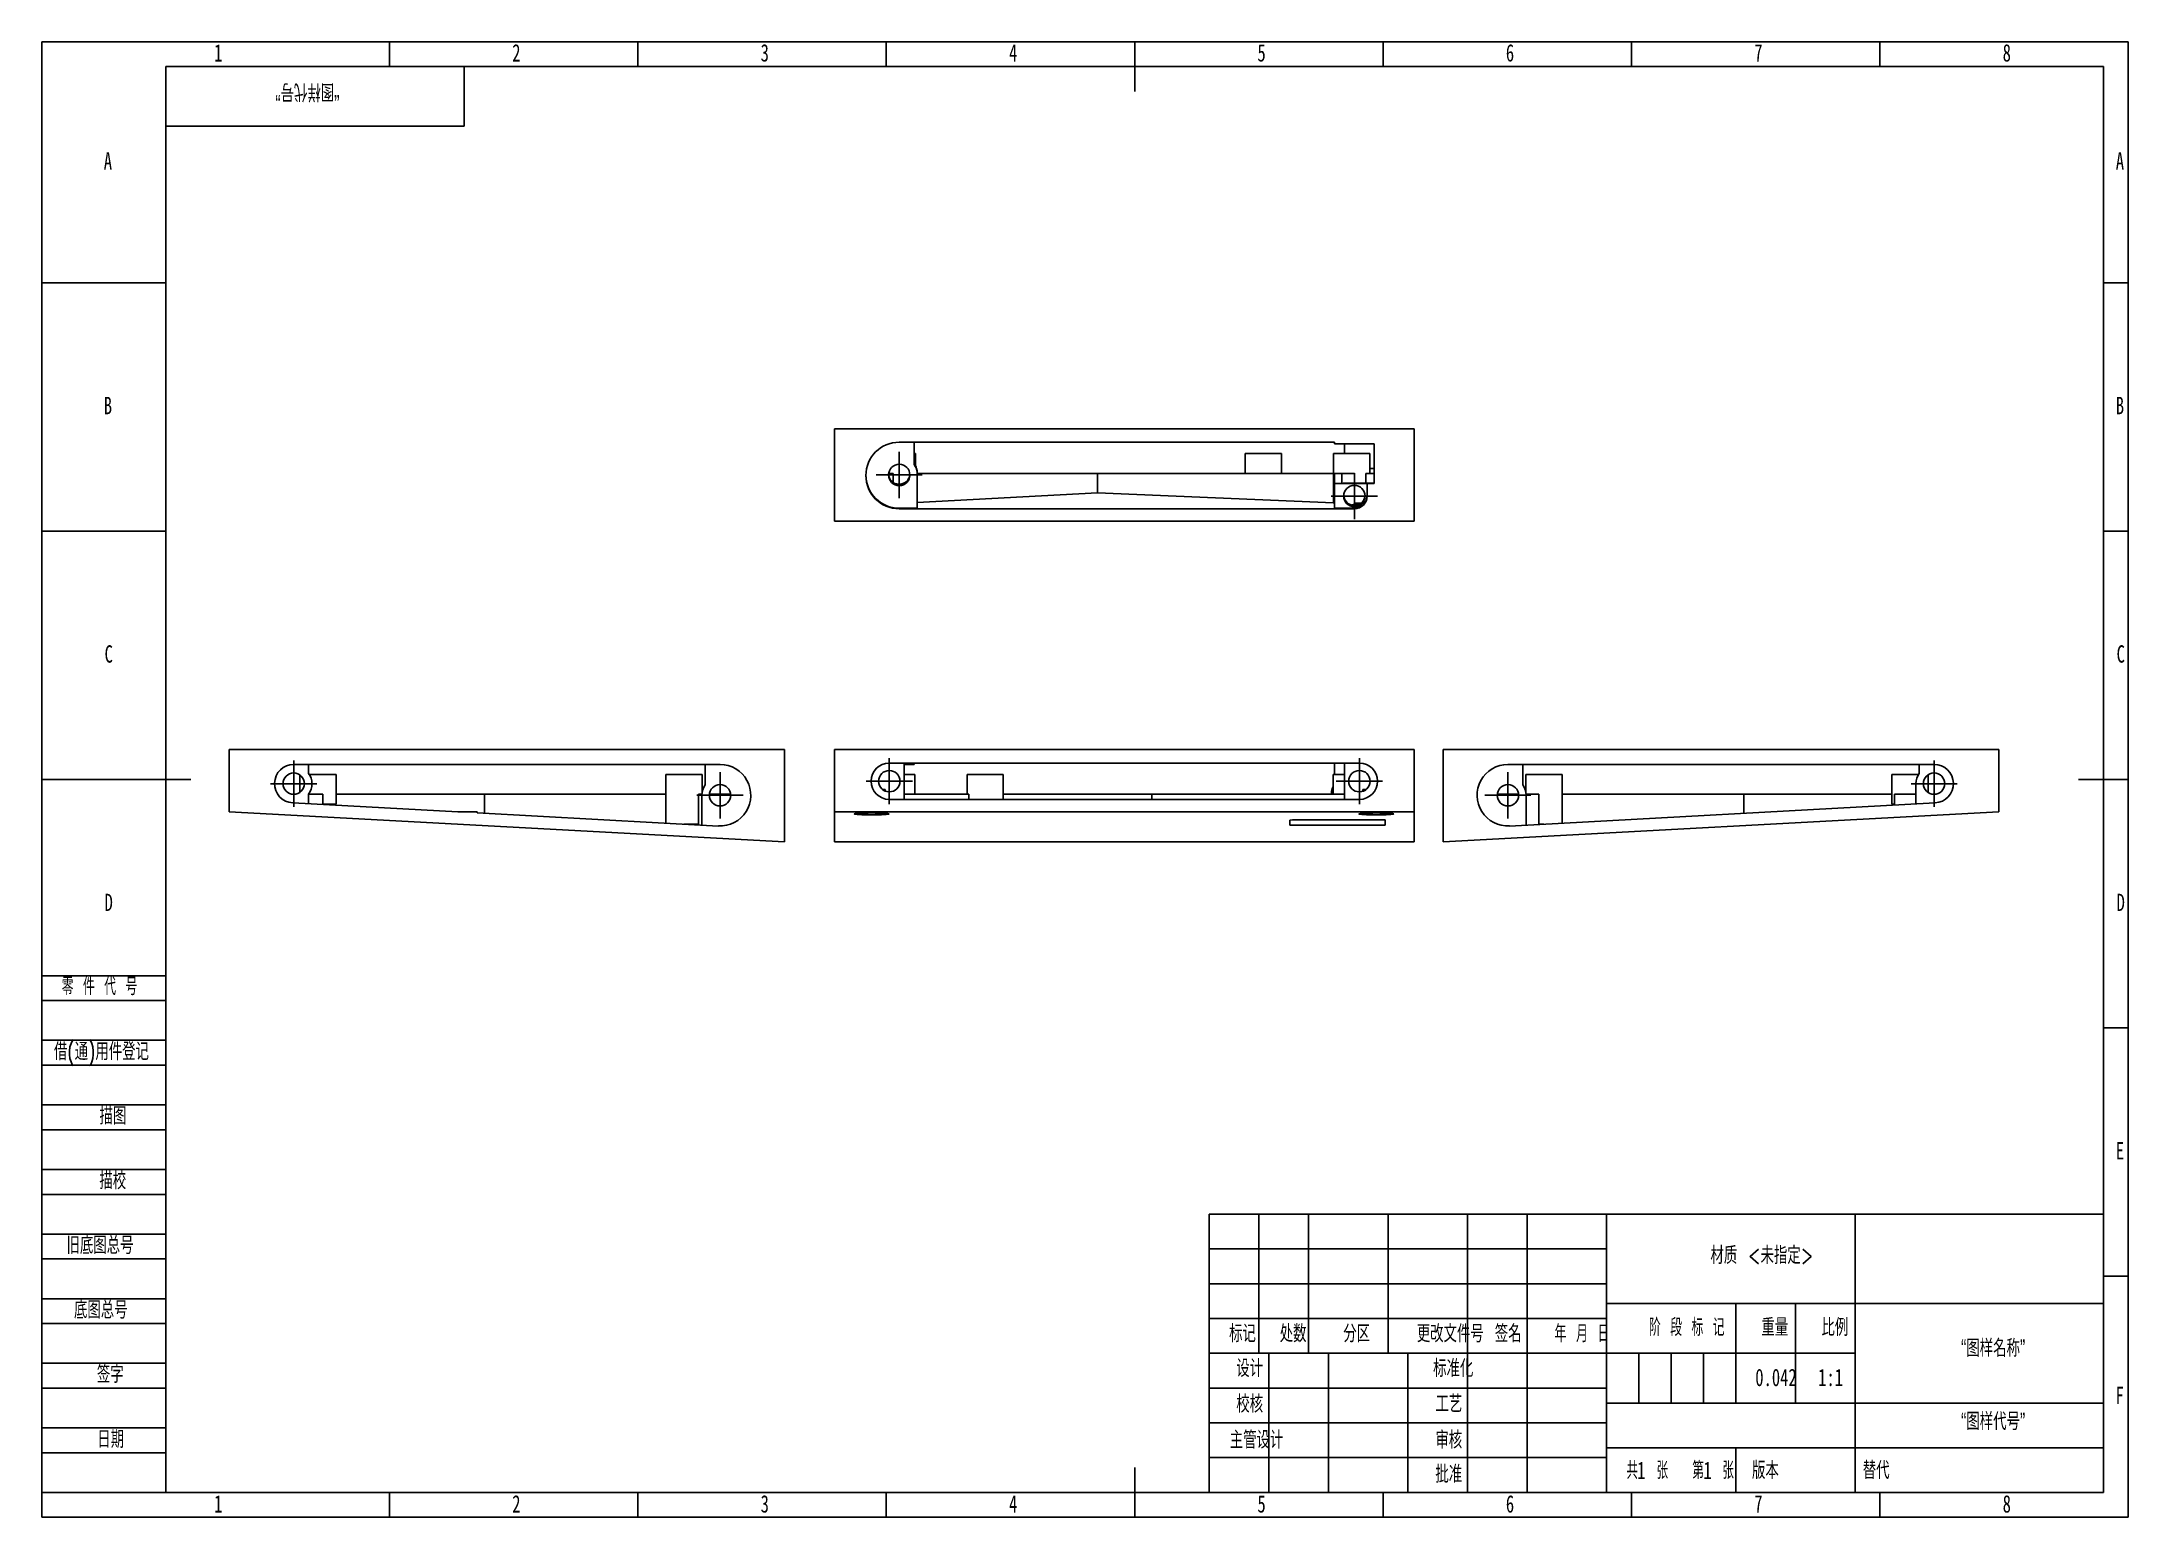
# Model space of a CAD drawing. Header units: millimetres. Extents: x 0 to 420, y 0 to 297.
import ezdxf

# ---------------------------------------------------------------- set-up
doc = ezdxf.new("R2010")
doc.units = ezdxf.units.MM
for name, color, linetype in [('10', 7, 'Continuous'), ('5', 7, 'Continuous'), ('9', 7, 'Continuous'), ('SLD-0', 7, 'Continuous')]:
    doc.layers.add(name, color=color, linetype=linetype)
doc.styles.add('SLDTEXTSTYLE0', font='TXT', dxfattribs={"width": 0.7, "bigfont": 'bigfont'})
doc.styles.add('SLDTEXTSTYLE1', font='TXT', dxfattribs={"width": 0.62, "bigfont": 'bigfont'})
doc.styles.add('SLDTEXTSTYLE2', font='TXT', dxfattribs={"width": 0.614286, "bigfont": 'bigfont'})
doc.styles.add('SLDTEXTSTYLE3', font='TXT', dxfattribs={"width": 0.6, "bigfont": 'bigfont'})
doc.styles.add('SLDTEXTSTYLE4', font='TXT', dxfattribs={"width": 0.7})

# ---------------------------------------------------------------- blocks, each defined once
blk = doc.blocks.new('SW_CENTERMARKSYMBOL_0')
at = {"layer": '10', "color": 0}
for p, q in [((0, 2.5), (0, 4.65)), ((-2.5, 0), (-4.65, 0)), ((0, 0), (-2.5, 0)), ((0, 0), (0, 2.5)), ((0, 0), (0, -2.5)), ((0, 0), (2.5, 0)), ((2.5, 0), (4.65, 0)), ((0, -2.5), (0, -4.65))]:
    blk.add_line(p, q, dxfattribs=at)
blk = doc.blocks.new('SW_CENTERMARKSYMBOL_1')
at = {"layer": '10', "color": 0}
for p, q in [((0, 2.5), (0, 4.65)), ((-2.5, 0), (-4.65, 0)), ((0, 0), (-2.5, 0)), ((0, 0), (0, 2.5)), ((0, 0), (0, -2.5)), ((0, 0), (2.5, 0)), ((2.5, 0), (4.65, 0)), ((0, -2.5), (0, -4.65))]:
    blk.add_line(p, q, dxfattribs=at)
blk = doc.blocks.new('SW_CENTERMARKSYMBOL_2')
at = {"layer": '10', "color": 0}
for p, q in [((0, 2.5), (0, 4.65)), ((-2.5, 0), (-4.65, 0)), ((0, 0), (-2.5, 0)), ((0, 0), (0, 2.5)), ((0, 0), (0, -2.5)), ((0, 0), (2.5, 0)), ((2.5, 0), (4.65, 0)), ((0, -2.5), (0, -4.65))]:
    blk.add_line(p, q, dxfattribs=at)
blk = doc.blocks.new('SW_CENTERMARKSYMBOL_3')
at = {"layer": '10', "color": 0}
for p, q in [((0, 2.5), (0, 4.65)), ((-2.5, 0), (-4.65, 0)), ((0, 0), (-2.5, 0)), ((0, 0), (0, 2.5)), ((0, 0), (0, -2.5)), ((0, 0), (2.5, 0)), ((2.5, 0), (4.65, 0)), ((0, -2.5), (0, -4.65))]:
    blk.add_line(p, q, dxfattribs=at)
blk = doc.blocks.new('SW_CENTERMARKSYMBOL_4')
at = {"layer": '10', "color": 0}
for p, q in [((0, 2.5), (0, 4.65)), ((-2.5, 0), (-4.65, 0)), ((0, 0), (-2.5, 0)), ((0, 0), (0, 2.5)), ((0, 0), (0, -2.5)), ((0, 0), (2.5, 0)), ((2.5, 0), (4.65, 0)), ((0, -2.5), (0, -4.65))]:
    blk.add_line(p, q, dxfattribs=at)
blk = doc.blocks.new('SW_CENTERMARKSYMBOL_5')
at = {"layer": '10', "color": 0}
for p, q in [((0, 2.5), (0, 4.65)), ((-2.5, 0), (-4.65, 0)), ((0, 0), (-2.5, 0)), ((0, 0), (0, 2.5)), ((0, 0), (0, -2.5)), ((0, 0), (2.5, 0)), ((2.5, 0), (4.65, 0)), ((0, -2.5), (0, -4.65))]:
    blk.add_line(p, q, dxfattribs=at)
blk = doc.blocks.new('SW_CENTERMARKSYMBOL_6')
at = {"layer": '10', "color": 0}
for p, q in [((0, 2.5), (0, 4.65)), ((-2.5, 0), (-4.65, 0)), ((0, 0), (-2.5, 0)), ((0, 0), (0, 2.5)), ((0, 0), (0, -2.5)), ((0, 0), (2.5, 0)), ((2.5, 0), (4.65, 0)), ((0, -2.5), (0, -4.65))]:
    blk.add_line(p, q, dxfattribs=at)
blk = doc.blocks.new('SW_CENTERMARKSYMBOL_7')
at = {"layer": '10', "color": 0}
for p, q in [((0, 2.5), (0, 4.65)), ((-2.5, 0), (-4.65, 0)), ((0, 0), (-2.5, 0)), ((0, 0), (0, 2.5)), ((0, 0), (0, -2.5)), ((0, 0), (2.5, 0)), ((2.5, 0), (4.65, 0)), ((0, -2.5), (0, -4.65))]:
    blk.add_line(p, q, dxfattribs=at)

msp = doc.modelspace()

# ---------------------------------------------------------------- linework, layer by layer
at = {"color": 7, "linetype": 'Continuous', "lineweight": 25}
for p, q in [((159.6, 219.09), (276.23, 219.09)), ((159.6, 200.49), (159.6, 219.09)), ((276.23, 219.09), (276.23, 200.49)), ((175.6, 216.39), (172.6, 216.39)), ((260.23, 216.39), (175.6, 216.39)), ((175.6, 211.88), (175.6, 216.39)), ((260.23, 216.09), (260.23, 216.39)), ((268.23, 216.09), (260.23, 216.09)), ((262.23, 216.09), (262.23, 214.09)), ((268.23, 208.09), (268.23, 216.09)), ((170.47, 210.09), (171.36, 210.09)), ((171.36, 208.32), (171.36, 210.09)), ((175.91, 214.09), (175.6, 214.09)), ((175.91, 211.58), (175.91, 214.09)), ((176.25, 210.09), (212.49, 210.09)), ((176.25, 209.8), (176.25, 210.07)), ((212.49, 206.23), (212.49, 210.09)), ((212.49, 210.09), (260.05, 210.09)), ((242.27, 214.09), (242.27, 210.09)), ((249.57, 214.09), (242.27, 214.09)), ((249.57, 210.09), (249.57, 214.09)), ((260.05, 214.09), (260.05, 204.09)), ((267.35, 214.09), (260.05, 214.09)), ((260.23, 208.09), (260.23, 210.09)), ((260.23, 210.09), (261.67, 210.09)), ((261.67, 208.09), (261.67, 210.09)), ((261.67, 210.09), (264.27, 210.09)), ((264.27, 208.16), (264.27, 210.09)), ((266.54, 208.16), (266.54, 210.09)), ((266.54, 210.09), (268.23, 210.09)), ((267.35, 210.09), (267.35, 214.09)), ((268.23, 211.09), (267.35, 211.09)), ((176.25, 209.8), (176.25, 203.1)), ((176.25, 204.26), (212.49, 206.23)), ((212.49, 206.23), (260.05, 204.2)), ((260.23, 208.09), (260.23, 203.1)), ((266.78, 208.09), (260.23, 208.09)), ((261.96, 208.16), (261.67, 208.09)), ((268.23, 208.16), (261.96, 208.16)), ((264.27, 204.09), (264.27, 207.69)), ((266.78, 205.54), (266.78, 208.09)), ((266.78, 208.09), (268.23, 208.09)), ((172.6, 203.1), (172.6, 202.99)), ((172.6, 203.1), (176.25, 203.1)), ((264.23, 202.99), (172.6, 202.99)), ((260.05, 204.09), (260.23, 204.09)), ((260.23, 203.1), (264.23, 203.1)), ((263.64, 203.75), (264.27, 203.9)), ((264.23, 203.1), (264.23, 202.99)), ((264.27, 203.9), (264.27, 204.09)), ((264.27, 204.09), (265.52, 204.09)), ((276.23, 200.49), (159.6, 200.49)), ((37.73, 154.52), (149.54, 154.52)), ((37.73, 154.52), (37.73, 141.99)), ((50.73, 151.52), (136.54, 151.52)), ((53.73, 151.52), (53.73, 149.74)), ((133.54, 147.41), (133.54, 151.52)), ((149.54, 135.92), (149.54, 154.52)), ((159.6, 154.52), (159.6, 141.99)), ((159.6, 154.52), (276.23, 154.52)), ((265.23, 151.82), (170.6, 151.82)), ((173.6, 144.49), (173.6, 151.82)), ((173.6, 151.52), (175.6, 151.52)), ((175.6, 151.82), (175.6, 151.52)), ((260.23, 149.52), (260.23, 151.82)), ((262.23, 151.82), (262.23, 144.49)), ((276.23, 154.52), (276.23, 141.99)), ((282.11, 154.52), (282.11, 135.92)), ((282.11, 154.52), (393.92, 154.52)), ((380.92, 151.52), (295.12, 151.52)), ((298.11, 147.41), (298.11, 151.52)), ((377.92, 151.52), (377.92, 149.74)), ((393.92, 154.52), (393.92, 141.99)), ((51.95, 149.43), (51.95, 145.88)), ((59.25, 149.52), (53.87, 149.52)), ((59.25, 143.52), (59.25, 149.52)), ((125.61, 149.52), (125.61, 139.72)), ((132.91, 149.52), (125.61, 149.52)), ((132.91, 145.72), (132.91, 149.52)), ((175.78, 149.52), (173.6, 149.52)), ((175.78, 145.52), (175.78, 149.52)), ((186.26, 149.52), (186.26, 145.52)), ((189.91, 149.52), (186.26, 149.52)), ((193.56, 149.52), (189.91, 149.52)), ((193.56, 144.49), (193.56, 149.52)), ((259.92, 149.52), (259.92, 145.52)), ((262.23, 149.52), (259.92, 149.52)), ((298.74, 149.52), (298.74, 145.72)), ((306.04, 149.52), (298.74, 149.52)), ((306.04, 139.72), (306.04, 149.52)), ((372.41, 149.52), (372.41, 143.52)), ((377.78, 149.52), (372.41, 149.52)), ((377.27, 143.59), (377.27, 147.66)), ((379.71, 145.88), (379.71, 149.43)), ((50.48, 145.52), (50.99, 145.52)), ((50.52, 143.8), (83.77, 141.99)), ((53.73, 145.58), (53.73, 143.62)), ((53.73, 145.52), (56.58, 145.52)), ((56.58, 143.52), (56.58, 145.52)), ((56.58, 143.47), (56.58, 143.52)), ((56.58, 143.52), (59.25, 143.52)), ((57.75, 143.4), (57.75, 143.52)), ((58.36, 143.37), (58.36, 143.52)), ((59.25, 145.52), (89.14, 145.52)), ((89.14, 141.7), (89.14, 145.52)), ((89.14, 145.52), (125.61, 145.52)), ((132.2, 139.52), (132.2, 145.52)), ((132.2, 145.52), (132.89, 145.52)), ((132.89, 139.32), (132.89, 145.33)), ((134.4, 145.52), (138.68, 145.52)), ((169.2, 146.52), (169.77, 146.52)), ((169.77, 146.52), (169.77, 146.17)), ((170.6, 144.49), (173.6, 144.49)), ((173.6, 145.52), (186.64, 145.52)), ((262.23, 144.49), (173.6, 144.49)), ((186.64, 144.49), (186.64, 145.52)), ((193.56, 145.52), (223.45, 145.52)), ((223.45, 145.52), (262.23, 145.52)), ((223.45, 144.49), (223.45, 145.52)), ((262.23, 144.49), (265.23, 144.49)), ((265.94, 146.12), (265.94, 146.52)), ((265.94, 146.52), (266.63, 146.52)), ((292.97, 145.52), (297.26, 145.52)), ((381.13, 143.8), (295.45, 139.14)), ((298.76, 145.52), (301.34, 145.52)), ((298.77, 145.33), (298.77, 139.32)), ((301.34, 139.52), (301.34, 145.52)), ((306.04, 145.52), (342.64, 145.52)), ((342.64, 141.71), (342.64, 145.52)), ((342.64, 145.52), (372.41, 145.52)), ((372.41, 143.52), (372.95, 143.52)), ((372.95, 143.52), (372.95, 145.52)), ((372.95, 145.52), (377.27, 145.52)), ((372.95, 143.35), (372.95, 143.52)), ((380.67, 145.52), (381.17, 145.52)), ((149.54, 135.92), (37.73, 141.99)), ((83.77, 141.99), (87.62, 141.99)), ((87.62, 141.78), (87.62, 141.99)), ((87.62, 141.78), (136.2, 139.14)), ((129.26, 139.52), (132.2, 139.52)), ((131.41, 139.4), (131.41, 139.52)), ((131.55, 139.4), (131.55, 139.52)), ((132.2, 139.36), (132.2, 139.52)), ((159.6, 141.99), (159.6, 135.92)), ((276.23, 141.99), (159.6, 141.99)), ((251.23, 140.34), (251.77, 140.36)), ((251.23, 139.28), (251.23, 140.34)), ((270.42, 139.28), (251.23, 139.28)), ((251.77, 140.36), (270.42, 140.36)), ((270.42, 139.28), (270.42, 140.36)), ((276.23, 135.92), (276.23, 141.99)), ((393.92, 141.99), (282.11, 135.92)), ((301.34, 139.46), (301.34, 139.52)), ((301.34, 139.52), (302.39, 139.52)), ((159.6, 135.92), (276.23, 135.92))]:
    msp.add_line(p, q, dxfattribs=at)
for centre in [(172.6, 209.8), (264.23, 205.54), (50.73, 147.66), (136.54, 145.33), (170.6, 148.16), (265.23, 148.16), (295.12, 145.33), (380.92, 147.66)]:
    msp.add_circle(centre, 2.15, dxfattribs=at)
for centre, radius, start, end in [((172.6, 209.69), 6.7, 90, 270), ((172.6, 209.8), 6.7, 180.0051, 270), ((264.23, 205.65), 2.55, 270, 0), ((264.23, 205.54), 2.55, 270, 0), ((50.73, 147.66), 3.87, 90, 266.8917), ((136.54, 145.33), 6.19, 266.8917, 90), ((170.6, 148.16), 3.66, 90, 270), ((265.23, 148.16), 3.66, 270, 90), ((295.12, 145.33), 6.19, 90, 273.1083), ((380.92, 147.66), 3.87, 273.1083, 90), ((50.73, 147.66), 3.65, 325.2446, 34.7554), ((136.54, 145.33), 3.65, 145.2501, 180), ((295.12, 145.33), 3.65, 0, 34.7499), ((380.92, 147.66), 3.65, 145.2446, 180)]:
    msp.add_arc(centre, radius, start, end, dxfattribs=at)
msp.add_ellipse((263.7, 204.09), major_axis=(2.15, 0), ratio=0.054303, start_param=4.983635, end_param=5.637096, dxfattribs=at)
for centre in [(167.05, 141.57), (268.65, 141.57)]:
    msp.add_ellipse(centre, major_axis=(3.5, 0), ratio=0.054303, dxfattribs=at)
for points, knots in [([(170.45, 210.07), (170.45, 210.01), (170.45, 209.84), (170.51, 209.54), (170.62, 209.2), (170.79, 208.89), (171.01, 208.6), (171.28, 208.36), (171.58, 208.17), (171.91, 208.03), (172.26, 207.94), (172.62, 207.91), (172.97, 207.95), (173.32, 208.04), (173.65, 208.19), (173.95, 208.39), (174.21, 208.63), (174.42, 208.92), (174.59, 209.24), (174.7, 209.56), (174.72, 209.77), (174.73, 209.87)], [0, 0, 0, 0, 0.0272147, 0.0817858, 0.136357, 0.1909281, 0.2454993, 0.3000704, 0.3546416, 0.4092127, 0.4637839, 0.518355, 0.5729262, 0.6274973, 0.6820685, 0.7366396, 0.7912108, 0.8457819, 0.9003531, 0.9549242, 1, 1, 1, 1]), ([(176.25, 210.07), (176.24, 210.28), (176.22, 210.68), (176.06, 211.27), (175.86, 211.76), (175.67, 212.03), (175.6, 212.13)], [0, 0, 0, 0, 0.276542, 0.553085, 0.829627, 1, 1, 1, 1]), ([(175.6, 211.88), (175.81, 211.58), (175.97, 211.24), (176.19, 210.54), (176.25, 210.17), (176.25, 209.8)], [0, 0, 0, 0, 0.5, 0.5, 1, 1, 1, 1]), ([(262.08, 205.82), (262.08, 205.76), (262.09, 205.58), (262.14, 205.28), (262.26, 204.94), (262.43, 204.63), (262.65, 204.35), (262.91, 204.1), (263.21, 203.91), (263.54, 203.77), (263.89, 203.68), (264.25, 203.66), (264.61, 203.69), (264.95, 203.78), (265.28, 203.93), (265.58, 204.13), (265.84, 204.37), (266.06, 204.66), (266.22, 204.98), (266.33, 205.3), (266.36, 205.51), (266.37, 205.61)], [0, 0, 0, 0, 0.0272147, 0.0817858, 0.136357, 0.1909281, 0.2454993, 0.3000704, 0.3546416, 0.4092127, 0.4637839, 0.518355, 0.5729262, 0.6274973, 0.6820685, 0.7366396, 0.7912108, 0.8457819, 0.9003531, 0.9549242, 1, 1, 1, 1]), ([(259.58, 145.5), (259.59, 145.7), (259.61, 146.11), (259.74, 146.62), (259.87, 146.9), (259.92, 147.01)], [0, 0, 0, 0, 0.388795, 0.77759, 1, 1, 1, 1])]:
    msp.add_open_spline(points, degree=3, knots=knots, dxfattribs=at)
at = {"color": 8, "linetype": 'Continuous', "lineweight": 25}
for points, knots in [([(174.74, 209.86), (174.73, 209.78), (174.72, 209.58), (174.63, 209.27), (174.48, 208.94), (174.27, 208.65), (174.03, 208.39), (173.74, 208.17), (173.42, 208.01), (173.08, 207.9), (172.72, 207.85), (172.36, 207.86), (172.01, 207.93), (171.67, 208.06), (171.36, 208.24), (171.09, 208.47), (170.85, 208.74), (170.67, 209.04), (170.54, 209.36), (170.48, 209.64), (170.45, 209.85), (170.45, 209.96), (170.45, 210.01)], [0, 0, 0, 0, 0.0370495, 0.0911764, 0.1453033, 0.1994303, 0.2535572, 0.3076841, 0.3618111, 0.415938, 0.470065, 0.5241919, 0.5783188, 0.6324458, 0.6865727, 0.7406997, 0.7948266, 0.8489535, 0.9030805, 0.9509849, 0.9754231, 1, 1, 1, 1]), ([(266.37, 205.6), (266.36, 205.52), (266.35, 205.32), (266.26, 205.01), (266.11, 204.68), (265.91, 204.39), (265.66, 204.13), (265.37, 203.92), (265.05, 203.75), (264.71, 203.64), (264.35, 203.59), (264, 203.6), (263.64, 203.67), (263.31, 203.8), (263, 203.98), (262.72, 204.21), (262.49, 204.48), (262.3, 204.78), (262.17, 205.1), (262.11, 205.38), (262.09, 205.59), (262.08, 205.7), (262.08, 205.75)], [0, 0, 0, 0, 0.037049, 0.091176, 0.145303, 0.19943, 0.253557, 0.307684, 0.361811, 0.415938, 0.470065, 0.524192, 0.578319, 0.632446, 0.686573, 0.7407, 0.794827, 0.848954, 0.90308, 0.950985, 0.975423, 1, 1, 1, 1])]:
    msp.add_open_spline(points, degree=3, knots=knots, dxfattribs=at)
at = {"layer": '10', "color": 7}
for p, q in [((0, 109), (25, 109)), ((0, 104), (25, 104)), ((0, 96), (25, 96)), ((0, 91), (25, 91)), ((0, 83), (25, 83)), ((0, 78), (25, 78)), ((0, 70), (25, 70)), ((0, 65), (25, 65)), ((0, 57), (25, 57)), ((0, 52), (25, 52)), ((235, 54), (315, 54)), ((235, 47), (315, 47)), ((0, 44), (25, 44)), ((0, 39), (25, 39)), ((0, 31), (25, 31)), ((0, 26), (25, 26)), ((0, 18), (25, 18)), ((0, 13), (25, 13))]:
    msp.add_line(p, q, dxfattribs=at)
at = {"layer": '10', "color": 7, "lineweight": 25}
for p, q in [((245, 61), (245, 33)), ((255, 61), (255, 33)), ((271, 61), (271, 33)), ((287, 61), (287, 5)), ((299, 61), (299, 5)), ((315, 61), (315, 5)), ((365, 61), (365, 33)), ((315, 43), (415, 43)), ((340.99, 43), (340.99, 23)), ((353, 43), (353, 23)), ((235, 40), (315, 40)), ((235, 33), (365, 33)), ((247, 33), (247, 5)), ((259, 33), (259, 5)), ((275, 33), (275, 5)), ((365, 33), (365, 5)), ((235, 26), (315, 26)), ((315, 23), (415, 23)), ((235, 19), (315, 19)), ((315, 14), (415, 14)), ((235, 12), (315, 12))]:
    msp.add_line(p, q, dxfattribs=at)
at = {"layer": '5'}
for p, q in [((70, 297), (70, 292)), ((120, 297), (120, 292)), ((170, 297), (170, 292)), ((270, 297), (270, 292)), ((320, 297), (320, 292)), ((370, 297), (370, 292)), ((0, 248.5), (25, 248.5)), ((420, 248.5), (415, 248.5)), ((0, 198.5), (25, 198.5)), ((420, 198.5), (415, 198.5)), ((420, 98.5), (415, 98.5)), ((420, 48.5), (415, 48.5)), ((70, 0), (70, 5)), ((120, 0), (120, 5)), ((170, 0), (170, 5)), ((270, 0), (270, 5)), ((320, 0), (320, 5)), ((370, 0), (370, 5))]:
    msp.add_line(p, q, dxfattribs=at)
at = {"layer": '5', "lineweight": 25}
for p, q in [((220, 297), (220, 287)), ((0, 148.5), (30, 148.5)), ((420, 148.5), (410, 148.5)), ((220, 0), (220, 10))]:
    msp.add_line(p, q, dxfattribs=at)
at = {"layer": '5', "color": 7, "lineweight": 25}
for p, q in [((415, 292), (25, 292)), ((25, 292), (25, 5)), ((85, 280), (85, 292)), ((415, 5), (415, 292)), ((25, 280), (85, 280)), ((235, 61), (415, 61)), ((235, 61), (235, 5)), ((0, 5), (415, 5))]:
    msp.add_line(p, q, dxfattribs=at)
at = {"layer": '9', "color": 7}
for p, q in [((420, 297), (0, 297)), ((0, 297), (0, 0)), ((420, 148.5), (420, 297)), ((420, 0), (420, 148.5)), ((0, 0), (420, 0))]:
    msp.add_line(p, q, dxfattribs=at)
at = {"layer": 'SLD-0'}
for p, q in [((321.5, 33), (321.5, 23)), ((328, 33), (328, 23)), ((334.5, 33), (334.5, 23))]:
    msp.add_line(p, q, dxfattribs=at)
at = {"layer": 'SLD-0', "lineweight": 25}
msp.add_line((340.99, 14), (340.99, 5), dxfattribs=at)

# ---------------------------------------------------------------- block references
at = {"layer": '10'}
for name, p in [('SW_CENTERMARKSYMBOL_7', (172.6, 209.8)), ('SW_CENTERMARKSYMBOL_6', (264.23, 205.54)), ('SW_CENTERMARKSYMBOL_4', (50.73, 147.66)), ('SW_CENTERMARKSYMBOL_1', (170.6, 148.16)), ('SW_CENTERMARKSYMBOL_0', (265.23, 148.16)), ('SW_CENTERMARKSYMBOL_2', (380.92, 147.66)), ('SW_CENTERMARKSYMBOL_5', (136.54, 145.33)), ('SW_CENTERMARKSYMBOL_3', (295.12, 145.33))]:
    msp.add_blockref(name, p, dxfattribs=at)

# ---------------------------------------------------------------- texts
at = {"layer": '10', "char_height": 3.5}
for s, insert, attachment_point, style in [('1', (35.54, 296.52), 2, 'SLDTEXTSTYLE4'), ('2', (95.54, 296.52), 2, 'SLDTEXTSTYLE4'), ('3', (145.54, 296.52), 2, 'SLDTEXTSTYLE4'), ('4', (195.54, 296.52), 2, 'SLDTEXTSTYLE4'), ('5', (245.54, 296.52), 2, 'SLDTEXTSTYLE4'), ('6', (295.55, 296.52), 2, 'SLDTEXTSTYLE4'), ('7', (345.55, 296.52), 2, 'SLDTEXTSTYLE4'), ('8', (395.55, 296.52), 2, 'SLDTEXTSTYLE4'), ('A', (13.32, 274.77), 2, 'SLDTEXTSTYLE4'), ('A', (418.32, 274.77), 2, 'SLDTEXTSTYLE4'), ('B', (13.32, 225.52), 2, 'SLDTEXTSTYLE4'), ('B', (418.32, 225.52), 2, 'SLDTEXTSTYLE4'), ('C', (13.48, 175.52), 2, 'SLDTEXTSTYLE4'), ('C', (418.48, 175.52), 2, 'SLDTEXTSTYLE4'), ('D', (13.48, 125.52), 2, 'SLDTEXTSTYLE4'), ('D', (418.48, 125.52), 2, 'SLDTEXTSTYLE4'), ('E', (418.32, 75.52), 2, 'SLDTEXTSTYLE4'), ('\\M+18DDE质 <\\M+196A2\\M+18E77\\M+192E8>', (346.24, 54.48), 2, 'SLDTEXTSTYLE0'), ('\\M+18167图样\\M+196BC\\M+18FCC\\M+18168', (392.8, 35.79), 2, 'SLDTEXTSTYLE0'), ('0.042', (349.09, 29.9), 2, 'SLDTEXTSTYLE4'), ('1:1', (360.08, 29.9), 2, 'SLDTEXTSTYLE4'), ('F', (418.28, 26.27), 2, 'SLDTEXTSTYLE4'), ('\\M+18167图样\\M+191E3\\M+18D86\\M+18168', (392.8, 21.05), 2, 'SLDTEXTSTYLE0'), ('1', (321.14, 11.2), 1, 'SLDTEXTSTYLE4'), ('1', (334.48, 11.2), 1, 'SLDTEXTSTYLE4'), ('1', (35.54, 4.45), 2, 'SLDTEXTSTYLE4'), ('2', (95.54, 4.45), 2, 'SLDTEXTSTYLE4'), ('3', (145.54, 4.45), 2, 'SLDTEXTSTYLE4'), ('4', (195.54, 4.45), 2, 'SLDTEXTSTYLE4'), ('5', (245.54, 4.45), 2, 'SLDTEXTSTYLE4'), ('6', (295.55, 4.45), 2, 'SLDTEXTSTYLE4'), ('7', (345.55, 4.45), 2, 'SLDTEXTSTYLE4'), ('8', (395.55, 4.45), 2, 'SLDTEXTSTYLE4')]:
    msp.add_mtext(s, dxfattribs=dict(at, insert=insert, attachment_point=attachment_point, style=style))
at = {"layer": '10', "color": 7, "char_height": 3.5}
for s, insert, attachment_point, style in [('\\M+197EB \\M+18C8F \\M+191E3 \\M+18D86', (4.02, 108.59), 1, 'SLDTEXTSTYLE2'), ('\\M+18ED8(\\M+192CA)\\M+19770\\M+18C8F\\M+1936F记', (2.47, 95.5), 1, 'SLDTEXTSTYLE0'), ('\\M+19560图', (14.33, 82.55), 2, 'SLDTEXTSTYLE0'), ('\\M+19560\\M+18D5A', (14.3, 69.52), 2, 'SLDTEXTSTYLE0'), ('\\M+18B8C\\M+192EA图总\\M+18D86', (5, 56.49), 1, 'SLDTEXTSTYLE0'), ('\\M+192EA图总\\M+18D86', (6.5, 43.49), 1, 'SLDTEXTSTYLE0'), ('标记', (241.71, 38.72), 2, 'SLDTEXTSTYLE0'), ('处\\M+19094', (251.89, 38.72), 2, 'SLDTEXTSTYLE0'), ('\\M+195AA\\M+18BE6', (264.68, 38.72), 2, 'SLDTEXTSTYLE0'), ('\\M+18D58\\M+189FC\\M+195B6\\M+18C8F\\M+18D86', (283.53, 38.72), 2, 'SLDTEXTSTYLE0'), ('签\\M+196BC', (295.19, 38.72), 2, 'SLDTEXTSTYLE0'), ('\\M+1944E \\M+18C8E \\M+193FA', (310.04, 38.72), 2, 'SLDTEXTSTYLE1'), ('阶 \\M+19269 标 记', (331.13, 39.99), 2, 'SLDTEXTSTYLE2'), ('\\M+18F64\\M+197CA', (348.85, 39.99), 2, 'SLDTEXTSTYLE0'), ('\\M+194E4\\M+197E1', (360.94, 39.99), 2, 'SLDTEXTSTYLE0'), ('签\\M+18E9A', (13.8, 30.54), 2, 'SLDTEXTSTYLE0'), ('设计', (243.15, 31.73), 2, 'SLDTEXTSTYLE0'), ('标\\M+18F79\\M+189BB', (284.12, 31.73), 2, 'SLDTEXTSTYLE0'), ('\\M+18D5A\\M+18A6A', (243.15, 24.56), 2, 'SLDTEXTSTYLE0'), ('\\M+18D48艺', (283.24, 24.6), 2, 'SLDTEXTSTYLE0'), ('\\M+193FA\\M+18AFA', (13.88, 17.44), 2, 'SLDTEXTSTYLE0'), ('\\M+18EE5\\M+18AC7设计', (244.53, 17.33), 2, 'SLDTEXTSTYLE0'), ('审\\M+18A6A', (283.23, 17.33), 2, 'SLDTEXTSTYLE0'), ('\\M+194E1\\M+18F79', (283.22, 10.44), 2, 'SLDTEXTSTYLE0'), ('\\M+18BA4  张', (323.18, 11.2), 2, 'SLDTEXTSTYLE3'), ('\\M+191E6  张', (336.44, 11.2), 2, 'SLDTEXTSTYLE3'), ('\\M+194C5\\M+1967B', (346.96, 11.2), 2, 'SLDTEXTSTYLE0')]:
    msp.add_mtext(s, dxfattribs=dict(at, insert=insert, attachment_point=attachment_point, style=style))
at = {"layer": 'SLD-0', "insert": (53.48, 285.15), "char_height": 3.5, "attachment_point": 2, "rotation": 180, "style": 'SLDTEXTSTYLE0'}
msp.add_mtext('\\M+18167图样\\M+191E3\\M+18D86\\M+18168', dxfattribs=at)
at = {"layer": 'SLD-0', "insert": (366.56, 11.2), "char_height": 3.5, "attachment_point": 1, "style": 'SLDTEXTSTYLE0'}
msp.add_mtext('\\M+191D6\\M+191E3', dxfattribs=at)

doc.saveas('drawing.dxf')
